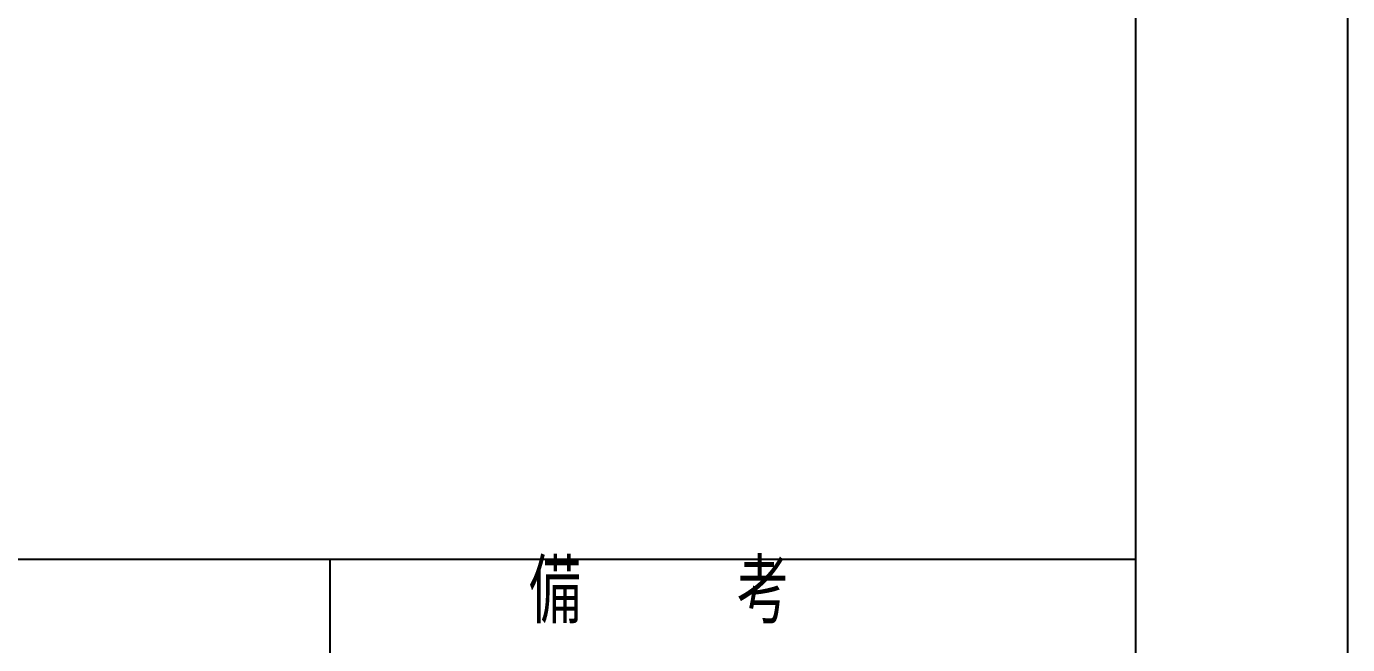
# Model space of a CAD drawing. Header units: millimetres. Extents: x -11384 to 29624, y 0 to 17788.
# Drawn here: x 14054.5 to 14553.2, y 3043.7 to 3277 of the extents above; entities that cross this region are included whole.
import ezdxf
from ezdxf.enums import TextEntityAlignment as Align

# ---------------------------------------------------------------- set-up
doc = ezdxf.new("R2010")
doc.units = ezdxf.units.MM
doc.header["$LTSCALE"] = 5
doc.layers.get('0').update_dxf_attribs({"color": 255})
doc.layers.add('寸法', color=4, linetype='Continuous')
doc.layers.add('文字', color=7, linetype='Continuous')
doc.styles.add('DLSTANDARD1', font='monotxt.shx', dxfattribs={"width": 0.6, "bigfont": 'extfont'})

msp = doc.modelspace()

# ---------------------------------------------------------------- linework, layer by layer
at = {"linetype": 'Continuous', "lineweight": -3}
msp.add_line((11269.183, 3076), (14473.183, 3076), dxfattribs=at)
for points in [[(11189.183, 4752), (14553.183, 4752), (14553.183, 2376), (11189.183, 2376)], [(11269.183, 4672), (14473.183, 4672), (14473.183, 2456), (11269.183, 2456)]]:
    msp.add_lwpolyline(points, close=True, dxfattribs=at)
at = {"layer": '寸法', "linetype": 'Continuous'}
msp.add_line((14169.183, 2456), (14169.183, 3076), dxfattribs=at)

# ---------------------------------------------------------------- texts
at = {"layer": '文字', "color": 0, "linetype": 'Continuous', "ltscale": 6, "style": 'DLSTANDARD1', "width": 0.74375}
msp.add_text('備\u3000\u3000\u3000考', height=24, dxfattribs=at).set_placement((14244.198, 3044.574), align=Align.BOTTOM_LEFT)

doc.saveas('drawing.dxf')
